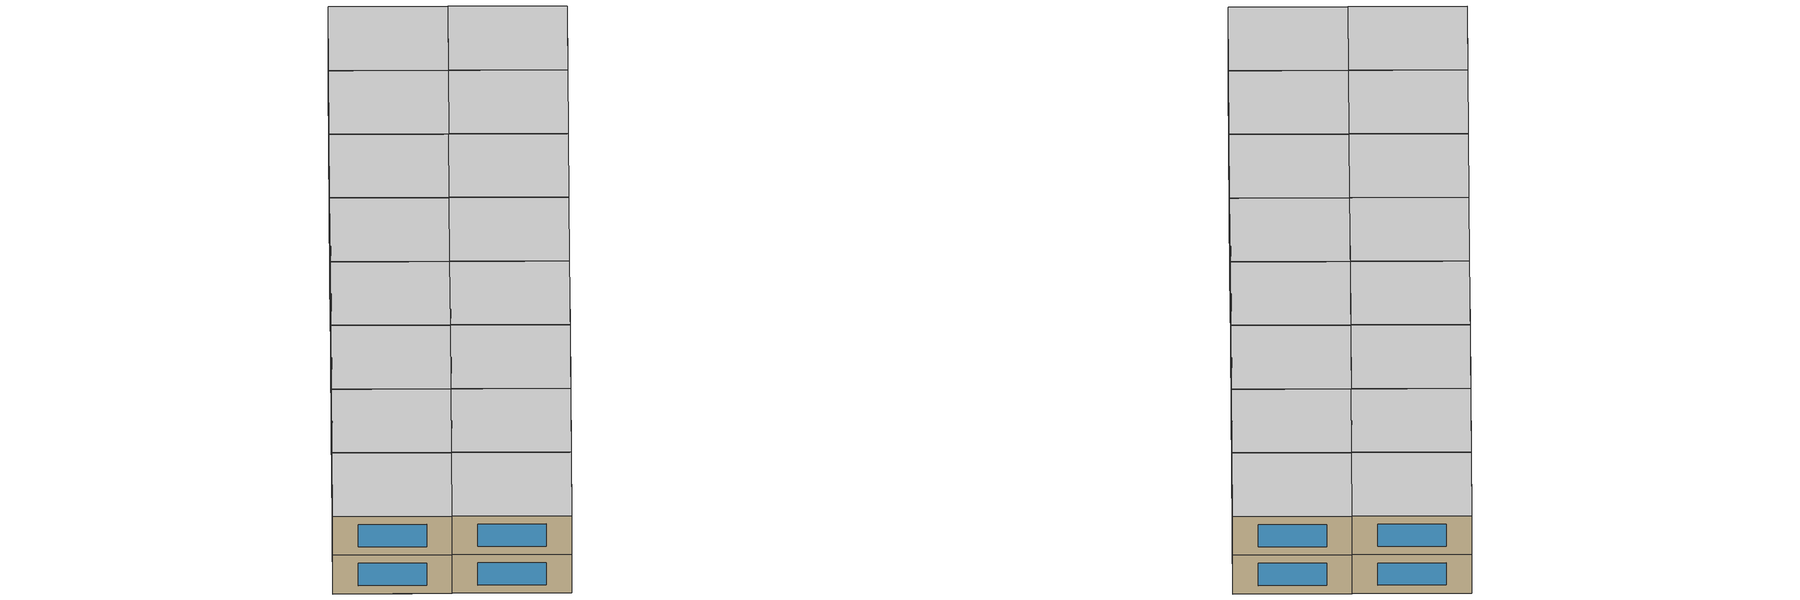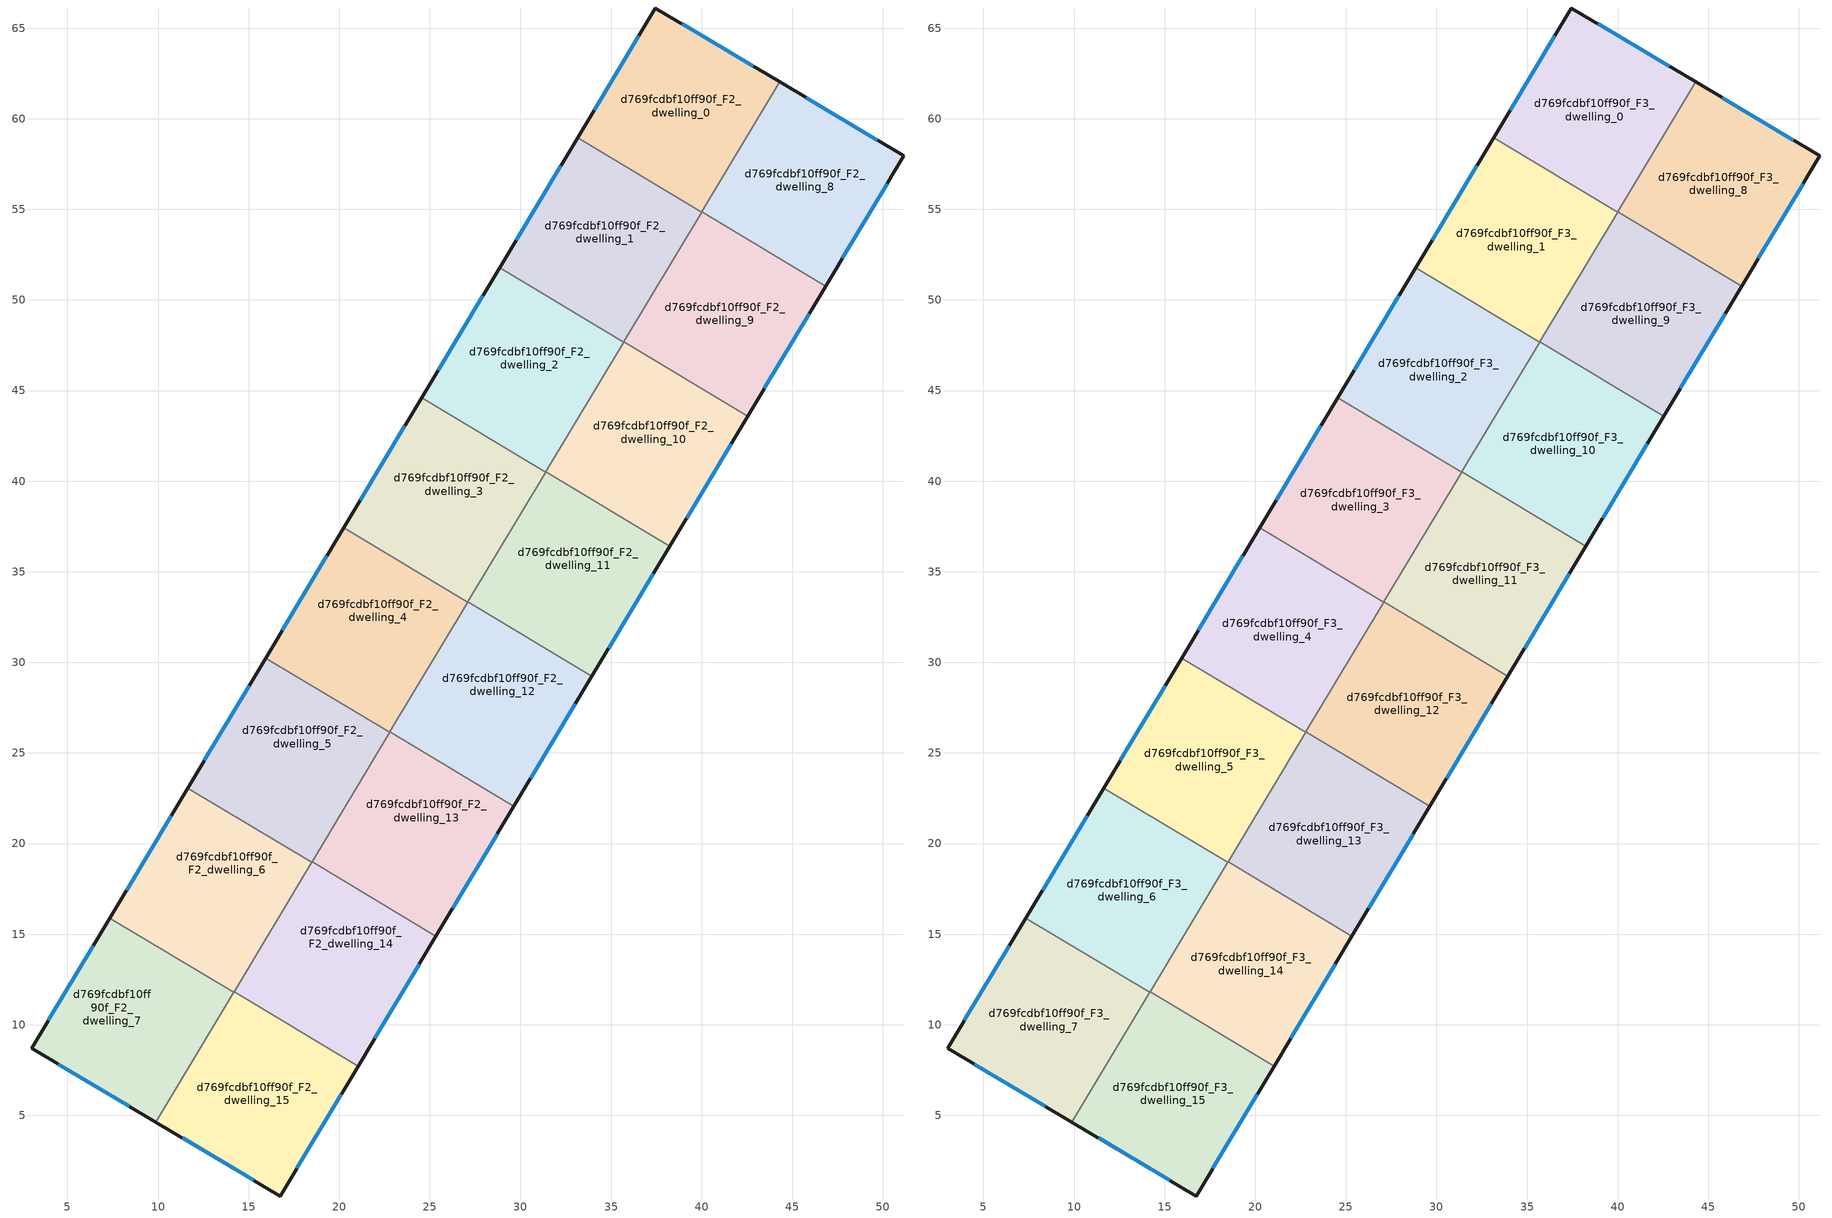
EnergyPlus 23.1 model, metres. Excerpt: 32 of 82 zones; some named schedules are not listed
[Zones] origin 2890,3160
d769fcdbf10ff90f_F2_dwelling_0
 floor to d769fcdbf10ff90f_F1_dwelling_1 (EU_floor_Construction): 44.3,62.04 40.25,55.28 33.41,59.38 37.45,66.11 z6
 floor to d769fcdbf10ff90f_F1_dwelling_3 (EU_floor_Construction): 40.25,55.28 39.99,54.85 33.15,58.95 33.41,59.38 z6
 wall outside (EU_wall_Construction): 44.3,62.04 37.45,66.11 33.15,58.95 z6:9
 wall to d769fcdbf10ff90f_F2_dwelling_1 (EU_wall_Construction): 33.15,58.95 39.99,54.85 z6:9
 wall to d769fcdbf10ff90f_F2_dwelling_8 (EU_wall_Construction): 40.01,54.87 44.3,62.04 z6:9
 wall to d769fcdbf10ff90f_F2_dwelling_9 (EU_wall_Construction): 39.99,54.85 40.01,54.87 z6:9
 window (EU_Window_Construction): 42.84,62.91 38.92,65.24 / 36.53,64.58 34.07,60.48 z6.64:8.36
d769fcdbf10ff90f_F2_dwelling_1
 floor to d769fcdbf10ff90f_F1_dwelling_3 (EU_floor_Construction): 39.99,54.85 36.2,48.53 29.36,52.63 33.15,58.95 z6
 floor to d769fcdbf10ff90f_F1_dwelling_5 (EU_floor_Construction): 36.2,48.53 35.69,47.67 28.85,51.77 29.36,52.63 z6
 wall outside (EU_wall_Construction): 33.15,58.95 28.85,51.77 z6:9
 wall to d769fcdbf10ff90f_F2_dwelling_2 (EU_wall_Construction): 28.85,51.77 35.69,47.67 z6:9
 wall to d769fcdbf10ff90f_F2_dwelling_9 (EU_wall_Construction): 35.71,47.69 39.99,54.85 z6:9
 wall to d769fcdbf10ff90f_F2_dwelling_10 (EU_wall_Construction): 35.69,47.67 35.71,47.69 z6:9
 window (EU_Window_Construction): 32.23,57.41 29.77,53.31 z6.64:8.36
d769fcdbf10ff90f_F2_dwelling_10
 floor adiabatic (EU_floor_Construction): 42.55,43.59 39,37.67 32.16,41.77 35.71,47.69 z6
 floor to d769fcdbf10ff90f_F1_dwelling_6 (EU_floor_Construction): 39,37.67 38.24,36.42 31.4,40.52 32.16,41.77 z6
 wall outside (EU_wall_Construction): 38.24,36.42 42.55,43.59 z6:9
 wall to d769fcdbf10ff90f_F2_dwelling_9 (EU_wall_Construction): 42.55,43.59 35.71,47.69 z6:9
 wall to d769fcdbf10ff90f_F2_dwelling_11 (EU_wall_Construction): 31.4,40.52 38.24,36.42 z6:9
 wall to d769fcdbf10ff90f_F2_dwelling_2 (EU_wall_Construction): 35.69,47.67 31.4,40.52 z6:9
 window (EU_Window_Construction): 39.17,37.95 41.63,42.05 z6.64:8.36
d769fcdbf10ff90f_F2_dwelling_11
 floor to d769fcdbf10ff90f_F1_dwelling_6 (EU_floor_Construction): 38.24,36.42 34.95,30.92 28.11,35.02 31.4,40.52 z6
 floor to d769fcdbf10ff90f_F1_dwelling_8 (EU_floor_Construction): 34.95,30.92 33.94,29.24 27.1,33.34 28.11,35.02 z6
 wall outside (EU_wall_Construction): 33.94,29.24 38.24,36.42 z6:9
 wall to d769fcdbf10ff90f_F2_dwelling_12 (EU_wall_Construction): 27.1,33.34 33.94,29.24 z6:9
 wall to d769fcdbf10ff90f_F2_dwelling_3 (EU_wall_Construction): 31.39,40.49 27.1,33.34 z6:9
 wall to d769fcdbf10ff90f_F2_dwelling_2 (EU_wall_Construction): 31.4,40.52 31.39,40.49 z6:9
 window (EU_Window_Construction): 34.86,30.78 37.32,34.88 z6.64:8.36
d769fcdbf10ff90f_F2_dwelling_12
 floor to d769fcdbf10ff90f_F1_dwelling_8 (EU_floor_Construction): 33.94,29.24 30.9,24.16 24.06,28.26 27.1,33.34 z6
 floor to d769fcdbf10ff90f_F1_dwelling_10 (EU_floor_Construction): 30.9,24.16 29.64,22.06 22.8,26.17 24.06,28.26 z6
 wall outside (EU_wall_Construction): 29.64,22.06 33.94,29.24 z6:9
 wall to d769fcdbf10ff90f_F2_dwelling_13 (EU_wall_Construction): 22.8,26.17 29.64,22.06 z6:9
 wall to d769fcdbf10ff90f_F2_dwelling_4 (EU_wall_Construction): 27.09,33.32 22.8,26.17 z6:9
 wall to d769fcdbf10ff90f_F2_dwelling_3 (EU_wall_Construction): 27.1,33.34 27.09,33.32 z6:9
 window (EU_Window_Construction): 30.56,23.6 33.02,27.7 z6.64:8.36
d769fcdbf10ff90f_F2_dwelling_13
 floor to d769fcdbf10ff90f_F1_dwelling_12 (EU_floor_Construction): 26.85,17.41 25.34,14.89 18.5,18.99 20.01,21.51 z6
 floor adiabatic (EU_floor_Construction): 29.64,22.06 26.85,17.41 20.01,21.51 22.8,26.17 z6
 wall outside (EU_wall_Construction): 25.34,14.89 29.64,22.06 z6:9
 wall to d769fcdbf10ff90f_F2_dwelling_14 (EU_wall_Construction): 18.5,18.99 25.34,14.89 z6:9
 wall to d769fcdbf10ff90f_F2_dwelling_5 (EU_wall_Construction): 22.78,26.14 18.5,18.99 z6:9
 wall to d769fcdbf10ff90f_F2_dwelling_4 (EU_wall_Construction): 22.8,26.17 22.78,26.14 z6:9
 window (EU_Window_Construction): 26.26,16.43 28.72,20.53 z6.64:8.36
d769fcdbf10ff90f_F2_dwelling_14
 floor to d769fcdbf10ff90f_F1_dwelling_12 (EU_floor_Construction): 25.34,14.89 22.8,10.65 15.96,14.75 18.5,18.99 z6
 floor to d769fcdbf10ff90f_F1_dwelling_14 (EU_floor_Construction): 22.8,10.65 21.04,7.71 14.2,11.81 15.96,14.75 z6
 wall outside (EU_wall_Construction): 21.04,7.71 25.34,14.89 z6:9
 wall to d769fcdbf10ff90f_F2_dwelling_15 (EU_wall_Construction): 14.2,11.81 21.04,7.71 z6:9
 wall to d769fcdbf10ff90f_F2_dwelling_6 (EU_wall_Construction): 18.48,18.96 14.2,11.81 z6:9
 wall to d769fcdbf10ff90f_F2_dwelling_5 (EU_wall_Construction): 18.5,18.99 18.48,18.96 z6:9
 window (EU_Window_Construction): 21.96,9.25 24.42,13.35 z6.64:8.36
d769fcdbf10ff90f_F2_dwelling_15
 floor adiabatic (EU_floor_Construction): 21.04,7.71 16.74,0.55 9.88,4.62 14.18,11.79 14.2,11.81 z6
 wall outside (EU_wall_Construction): 9.88,4.62 16.74,0.55 21.04,7.71 z6:9
 wall to d769fcdbf10ff90f_F2_dwelling_7 (EU_wall_Construction): 14.18,11.79 9.88,4.62 z6:9
 wall to d769fcdbf10ff90f_F2_dwelling_6 (EU_wall_Construction): 14.19,11.81 14.18,11.79 z6:9
 window (EU_Window_Construction): 17.66,2.08 20.12,6.18 / 11.35,3.75 15.27,1.42 z6.64:8.36
d769fcdbf10ff90f_F2_dwelling_2
 floor to d769fcdbf10ff90f_F1_dwelling_5 (EU_floor_Construction): 35.69,47.67 32.16,41.77 25.32,45.87 28.85,51.77 z6
 floor to d769fcdbf10ff90f_F1_dwelling_7 (EU_floor_Construction): 32.16,41.77 31.39,40.49 24.55,44.59 25.32,45.87 z6
 wall outside (EU_wall_Construction): 28.85,51.77 24.55,44.59 z6:9
 wall to d769fcdbf10ff90f_F2_dwelling_3 (EU_wall_Construction): 24.55,44.59 31.39,40.49 z6:9
 window (EU_Window_Construction): 27.93,50.23 25.47,46.13 z6.64:8.36
d769fcdbf10ff90f_F2_dwelling_3
 floor to d769fcdbf10ff90f_F1_dwelling_7 (EU_floor_Construction): 31.39,40.49 28.11,35.02 21.27,39.12 24.55,44.59 z6
 floor adiabatic (EU_floor_Construction): 28.11,35.02 27.09,33.32 20.25,37.42 21.27,39.12 z6
 wall outside (EU_wall_Construction): 24.55,44.59 20.25,37.42 z6:9
 wall to d769fcdbf10ff90f_F2_dwelling_4 (EU_wall_Construction): 20.25,37.42 27.09,33.32 z6:9
 window (EU_Window_Construction): 23.63,43.06 21.17,38.95 z6.64:8.36
d769fcdbf10ff90f_F2_dwelling_4
 floor adiabatic (EU_floor_Construction): 27.09,33.32 24.06,28.26 17.22,32.36 20.25,37.42 z6
 floor to d769fcdbf10ff90f_F1_dwelling_11 (EU_floor_Construction): 24.06,28.26 22.78,26.14 15.94,30.24 17.22,32.36 z6
 wall outside (EU_wall_Construction): 20.25,37.42 15.94,30.24 z6:9
 wall to d769fcdbf10ff90f_F2_dwelling_5 (EU_wall_Construction): 15.94,30.24 22.78,26.14 z6:9
 window (EU_Window_Construction): 19.32,35.88 16.86,31.78 z6.64:8.36
d769fcdbf10ff90f_F2_dwelling_5
 floor adiabatic (EU_floor_Construction): 22.78,26.14 20.01,21.51 13.17,25.61 15.94,30.24 z6
 floor to d769fcdbf10ff90f_F1_dwelling_13 (EU_floor_Construction): 20.01,21.51 18.48,18.96 11.64,23.06 13.17,25.61 z6
 wall outside (EU_wall_Construction): 15.94,30.24 11.64,23.06 z6:9
 wall to d769fcdbf10ff90f_F2_dwelling_6 (EU_wall_Construction): 11.64,23.06 18.48,18.96 z6:9
 window (EU_Window_Construction): 15.02,28.7 12.56,24.6 z6.64:8.36
d769fcdbf10ff90f_F2_dwelling_6
 floor to d769fcdbf10ff90f_F1_dwelling_13 (EU_floor_Construction): 18.48,18.96 15.96,14.76 9.12,18.86 11.64,23.06 z6
 floor to d769fcdbf10ff90f_F1_dwelling_15 (EU_floor_Construction): 15.96,14.76 14.18,11.79 11.89,13.16 13.67,16.13 z6
 floor to d769fcdbf10ff90f_F1_dwelling_16 (EU_floor_Construction): 13.67,16.13 11.89,13.16 7.34,15.89 9.12,18.86 z6
 wall outside (EU_wall_Construction): 11.64,23.06 7.34,15.89 z6:9
 wall to d769fcdbf10ff90f_F2_dwelling_7 (EU_wall_Construction): 7.34,15.89 14.18,11.79 z6:9
 window (EU_Window_Construction): 10.72,21.53 8.26,17.43 z6.64:8.36
d769fcdbf10ff90f_F2_dwelling_7
 floor to d769fcdbf10ff90f_F1_dwelling_15 (EU_floor_Construction): 14.18,11.79 9.88,4.62 7.59,5.99 11.89,13.16 z6
 floor to d769fcdbf10ff90f_F1_dwelling_16 (EU_floor_Construction): 11.89,13.16 7.59,5.99 3.03,8.7 7.34,15.89 z6
 wall outside (EU_wall_Construction): 7.34,15.89 3.03,8.7 9.88,4.62 z6:9
 window (EU_Window_Construction): 4.5,7.83 8.42,5.5 / 6.41,14.35 3.95,10.24 z6.64:8.36
d769fcdbf10ff90f_F2_dwelling_8
 floor to d769fcdbf10ff90f_F1_dwelling_0 (EU_floor_Construction): 51.16,57.96 47.1,51.18 40.27,55.27 44.32,62.03 z6
 floor to d769fcdbf10ff90f_F1_dwelling_2 (EU_floor_Construction): 47.1,51.18 46.85,50.77 40.01,54.87 40.26,55.28 z6
 floor to d769fcdbf10ff90f_F1_dwelling_1 (EU_floor_Construction): 44.32,62.03 40.27,55.27 40.25,55.28 44.3,62.04 z6
 wall outside (EU_wall_Construction): 46.85,50.77 51.16,57.96 44.3,62.04 z6:9
 wall to d769fcdbf10ff90f_F2_dwelling_9 (EU_wall_Construction): 40.01,54.87 46.85,50.77 z6:9
 window (EU_Window_Construction): 49.69,58.83 45.77,61.16 / 47.77,52.31 50.24,56.42 z6.64:8.36
d769fcdbf10ff90f_F2_dwelling_9
 floor adiabatic (EU_floor_Construction): 46.85,50.77 42.55,43.59 35.71,47.69 40.01,54.87 z6
 wall outside (EU_wall_Construction): 42.55,43.59 46.85,50.77 z6:9
 window (EU_Window_Construction): 43.47,45.13 45.93,49.23 z6.64:8.36
d769fcdbf10ff90f_F3_dwelling_0
 floor to d769fcdbf10ff90f_F2_dwelling_0 (EU_floor_Construction): 44.3,62.04 39.99,54.85 33.15,58.95 37.45,66.11 z9
 wall outside (EU_wall_Construction): 44.3,62.04 37.45,66.11 33.15,58.95 z9:12
 wall to d769fcdbf10ff90f_F3_dwelling_1 (EU_wall_Construction): 33.15,58.95 39.99,54.85 z9:12
 wall to d769fcdbf10ff90f_F3_dwelling_8 (EU_wall_Construction): 40.01,54.87 44.3,62.04 z9:12
 wall to d769fcdbf10ff90f_F3_dwelling_9 (EU_wall_Construction): 39.99,54.85 40.01,54.87 z9:12
 window (EU_Window_Construction): 42.84,62.91 38.92,65.24 / 36.53,64.58 34.07,60.48 z9.64:11.36
 ceiling to d769fcdbf10ff90f_F4_dwelling_0 (EU_floor_Construction): 39.99,54.85 44.3,62.04 37.45,66.11 33.15,58.95 z12
d769fcdbf10ff90f_F3_dwelling_1
 floor to d769fcdbf10ff90f_F2_dwelling_1 (EU_floor_Construction): 39.99,54.85 35.69,47.67 28.85,51.77 33.15,58.95 z9
 wall outside (EU_wall_Construction): 33.15,58.95 28.85,51.77 z9:12
 wall to d769fcdbf10ff90f_F3_dwelling_2 (EU_wall_Construction): 28.85,51.77 35.69,47.67 z9:12
 wall to d769fcdbf10ff90f_F3_dwelling_9 (EU_wall_Construction): 35.71,47.69 39.99,54.85 z9:12
 wall to d769fcdbf10ff90f_F3_dwelling_10 (EU_wall_Construction): 35.69,47.67 35.71,47.69 z9:12
 window (EU_Window_Construction): 32.23,57.41 29.77,53.31 z9.64:11.36
 ceiling to d769fcdbf10ff90f_F4_dwelling_1 (EU_floor_Construction): 35.69,47.67 39.99,54.85 33.15,58.95 28.85,51.77 z12
d769fcdbf10ff90f_F3_dwelling_10
 floor to d769fcdbf10ff90f_F2_dwelling_10 (EU_floor_Construction): 42.55,43.59 38.24,36.42 31.4,40.52 35.71,47.69 z9
 wall outside (EU_wall_Construction): 38.24,36.42 42.55,43.59 z9:12
 wall to d769fcdbf10ff90f_F3_dwelling_9 (EU_wall_Construction): 42.55,43.59 35.71,47.69 z9:12
 wall to d769fcdbf10ff90f_F3_dwelling_11 (EU_wall_Construction): 31.4,40.52 38.24,36.42 z9:12
 wall to d769fcdbf10ff90f_F3_dwelling_2 (EU_wall_Construction): 35.69,47.67 31.4,40.52 z9:12
 window (EU_Window_Construction): 39.17,37.95 41.63,42.05 z9.64:11.36
 ceiling to d769fcdbf10ff90f_F4_dwelling_10 (EU_floor_Construction): 38.24,36.42 42.55,43.59 35.71,47.69 31.4,40.52 z12
d769fcdbf10ff90f_F3_dwelling_11
 floor to d769fcdbf10ff90f_F2_dwelling_11 (EU_floor_Construction): 38.24,36.42 33.94,29.24 27.1,33.34 31.4,40.52 z9
 wall outside (EU_wall_Construction): 33.94,29.24 38.24,36.42 z9:12
 wall to d769fcdbf10ff90f_F3_dwelling_12 (EU_wall_Construction): 27.1,33.34 33.94,29.24 z9:12
 wall to d769fcdbf10ff90f_F3_dwelling_3 (EU_wall_Construction): 31.39,40.49 27.1,33.34 z9:12
 wall to d769fcdbf10ff90f_F3_dwelling_2 (EU_wall_Construction): 31.4,40.52 31.39,40.49 z9:12
 window (EU_Window_Construction): 34.86,30.78 37.32,34.88 z9.64:11.36
 ceiling to d769fcdbf10ff90f_F4_dwelling_11 (EU_floor_Construction): 33.94,29.24 38.24,36.42 31.4,40.52 27.1,33.34 z12
d769fcdbf10ff90f_F3_dwelling_12
 floor to d769fcdbf10ff90f_F2_dwelling_12 (EU_floor_Construction): 33.94,29.24 29.64,22.06 22.8,26.17 27.1,33.34 z9
 wall outside (EU_wall_Construction): 29.64,22.06 33.94,29.24 z9:12
 wall to d769fcdbf10ff90f_F3_dwelling_13 (EU_wall_Construction): 22.8,26.17 29.64,22.06 z9:12
 wall to d769fcdbf10ff90f_F3_dwelling_4 (EU_wall_Construction): 27.09,33.32 22.8,26.17 z9:12
 wall to d769fcdbf10ff90f_F3_dwelling_3 (EU_wall_Construction): 27.1,33.34 27.09,33.32 z9:12
 window (EU_Window_Construction): 30.56,23.6 33.02,27.7 z9.64:11.36
 ceiling to d769fcdbf10ff90f_F4_dwelling_12 (EU_floor_Construction): 29.64,22.06 33.94,29.24 27.1,33.34 22.8,26.17 z12
d769fcdbf10ff90f_F3_dwelling_13
 floor to d769fcdbf10ff90f_F2_dwelling_13 (EU_floor_Construction): 29.64,22.06 25.34,14.89 18.5,18.99 22.8,26.17 z9
 wall outside (EU_wall_Construction): 25.34,14.89 29.64,22.06 z9:12
 wall to d769fcdbf10ff90f_F3_dwelling_14 (EU_wall_Construction): 18.5,18.99 25.34,14.89 z9:12
 wall to d769fcdbf10ff90f_F3_dwelling_5 (EU_wall_Construction): 22.78,26.14 18.5,18.99 z9:12
 wall to d769fcdbf10ff90f_F3_dwelling_4 (EU_wall_Construction): 22.8,26.17 22.78,26.14 z9:12
 window (EU_Window_Construction): 26.26,16.43 28.72,20.53 z9.64:11.36
 ceiling to d769fcdbf10ff90f_F4_dwelling_13 (EU_floor_Construction): 25.34,14.89 29.64,22.06 22.8,26.17 18.5,18.99 z12
d769fcdbf10ff90f_F3_dwelling_14
 floor to d769fcdbf10ff90f_F2_dwelling_14 (EU_floor_Construction): 25.34,14.89 21.04,7.71 14.2,11.81 18.5,18.99 z9
 wall outside (EU_wall_Construction): 21.04,7.71 25.34,14.89 z9:12
 wall to d769fcdbf10ff90f_F3_dwelling_15 (EU_wall_Construction): 14.2,11.81 21.04,7.71 z9:12
 wall to d769fcdbf10ff90f_F3_dwelling_6 (EU_wall_Construction): 18.48,18.96 14.2,11.81 z9:12
 wall to d769fcdbf10ff90f_F3_dwelling_5 (EU_wall_Construction): 18.5,18.99 18.48,18.96 z9:12
 window (EU_Window_Construction): 21.96,9.25 24.42,13.35 z9.64:11.36
 ceiling to d769fcdbf10ff90f_F4_dwelling_14 (EU_floor_Construction): 21.04,7.71 25.34,14.89 18.5,18.99 14.2,11.81 z12
d769fcdbf10ff90f_F3_dwelling_15
 floor to d769fcdbf10ff90f_F2_dwelling_15 (EU_floor_Construction): 21.04,7.71 16.74,0.55 9.88,4.62 14.18,11.79 14.2,11.81 z9
 wall outside (EU_wall_Construction): 9.88,4.62 16.74,0.55 21.04,7.71 z9:12
 wall to d769fcdbf10ff90f_F3_dwelling_7 (EU_wall_Construction): 14.18,11.79 9.88,4.62 z9:12
 wall to d769fcdbf10ff90f_F3_dwelling_6 (EU_wall_Construction): 14.19,11.81 14.18,11.79 z9:12
 window (EU_Window_Construction): 17.66,2.08 20.12,6.18 / 11.35,3.75 15.27,1.42 z9.64:11.36
 ceiling to d769fcdbf10ff90f_F4_dwelling_15 (EU_floor_Construction): 16.74,0.55 21.04,7.71 14.2,11.81 14.18,11.79 9.88,4.62 z12
d769fcdbf10ff90f_F3_dwelling_2
 floor to d769fcdbf10ff90f_F2_dwelling_2 (EU_floor_Construction): 35.69,47.67 31.39,40.49 24.55,44.59 28.85,51.77 z9
 wall outside (EU_wall_Construction): 28.85,51.77 24.55,44.59 z9:12
 wall to d769fcdbf10ff90f_F3_dwelling_3 (EU_wall_Construction): 24.55,44.59 31.39,40.49 z9:12
 window (EU_Window_Construction): 27.93,50.23 25.47,46.13 z9.64:11.36
 ceiling to d769fcdbf10ff90f_F4_dwelling_2 (EU_floor_Construction): 31.39,40.49 35.69,47.67 28.85,51.77 24.55,44.59 z12
d769fcdbf10ff90f_F3_dwelling_3
 floor to d769fcdbf10ff90f_F2_dwelling_3 (EU_floor_Construction): 31.39,40.49 27.09,33.32 20.25,37.42 24.55,44.59 z9
 wall outside (EU_wall_Construction): 24.55,44.59 20.25,37.42 z9:12
 wall to d769fcdbf10ff90f_F3_dwelling_4 (EU_wall_Construction): 20.25,37.42 27.09,33.32 z9:12
 window (EU_Window_Construction): 23.63,43.06 21.17,38.95 z9.64:11.36
 ceiling to d769fcdbf10ff90f_F4_dwelling_3 (EU_floor_Construction): 27.09,33.32 31.39,40.49 24.55,44.59 20.25,37.42 z12
d769fcdbf10ff90f_F3_dwelling_4
 floor to d769fcdbf10ff90f_F2_dwelling_4 (EU_floor_Construction): 27.09,33.32 22.78,26.14 15.94,30.24 20.25,37.42 z9
 wall outside (EU_wall_Construction): 20.25,37.42 15.94,30.24 z9:12
 wall to d769fcdbf10ff90f_F3_dwelling_5 (EU_wall_Construction): 15.94,30.24 22.78,26.14 z9:12
 window (EU_Window_Construction): 19.32,35.88 16.86,31.78 z9.64:11.36
 ceiling to d769fcdbf10ff90f_F4_dwelling_4 (EU_floor_Construction): 22.78,26.14 27.09,33.32 20.25,37.42 15.94,30.24 z12
d769fcdbf10ff90f_F3_dwelling_5
 floor to d769fcdbf10ff90f_F2_dwelling_5 (EU_floor_Construction): 22.78,26.14 18.48,18.96 11.64,23.06 15.94,30.24 z9
 wall outside (EU_wall_Construction): 15.94,30.24 11.64,23.06 z9:12
 wall to d769fcdbf10ff90f_F3_dwelling_6 (EU_wall_Construction): 11.64,23.06 18.48,18.96 z9:12
 window (EU_Window_Construction): 15.02,28.7 12.56,24.6 z9.64:11.36
 ceiling to d769fcdbf10ff90f_F4_dwelling_5 (EU_floor_Construction): 18.48,18.96 22.78,26.14 15.94,30.24 11.64,23.06 z12
d769fcdbf10ff90f_F3_dwelling_6
 floor to d769fcdbf10ff90f_F2_dwelling_6 (EU_floor_Construction): 18.48,18.96 14.18,11.79 7.34,15.89 11.64,23.06 z9
 wall outside (EU_wall_Construction): 11.64,23.06 7.34,15.89 z9:12
 wall to d769fcdbf10ff90f_F3_dwelling_7 (EU_wall_Construction): 7.34,15.89 14.18,11.79 z9:12
 window (EU_Window_Construction): 10.72,21.53 8.26,17.43 z9.64:11.36
 ceiling to d769fcdbf10ff90f_F4_dwelling_6 (EU_floor_Construction): 14.18,11.79 18.48,18.96 11.64,23.06 7.34,15.89 z12
d769fcdbf10ff90f_F3_dwelling_7
 floor to d769fcdbf10ff90f_F2_dwelling_7 (EU_floor_Construction): 14.18,11.79 9.88,4.62 3.03,8.7 7.34,15.89 z9
 wall outside (EU_wall_Construction): 7.34,15.89 3.03,8.7 9.88,4.62 z9:12
 window (EU_Window_Construction): 4.5,7.83 8.42,5.5 / 6.41,14.35 3.95,10.24 z9.64:11.36
 ceiling to d769fcdbf10ff90f_F4_dwelling_7 (EU_floor_Construction): 9.88,4.62 14.18,11.79 7.34,15.89 3.03,8.7 z12
d769fcdbf10ff90f_F3_dwelling_8
 floor to d769fcdbf10ff90f_F2_dwelling_8 (EU_floor_Construction): 51.16,57.96 46.85,50.77 40.01,54.87 44.3,62.04 z9
 wall outside (EU_wall_Construction): 46.85,50.77 51.16,57.96 44.3,62.04 z9:12
 wall to d769fcdbf10ff90f_F3_dwelling_9 (EU_wall_Construction): 40.01,54.87 46.85,50.77 z9:12
 window (EU_Window_Construction): 49.69,58.83 45.77,61.16 / 47.77,52.31 50.24,56.42 z9.64:11.36
 ceiling to d769fcdbf10ff90f_F4_dwelling_8 (EU_floor_Construction): 46.85,50.77 51.16,57.96 44.3,62.04 40.01,54.87 z12
d769fcdbf10ff90f_F3_dwelling_9
 floor to d769fcdbf10ff90f_F2_dwelling_9 (EU_floor_Construction): 46.85,50.77 42.55,43.59 35.71,47.69 40.01,54.87 z9
 wall outside (EU_wall_Construction): 42.55,43.59 46.85,50.77 z9:12
 window (EU_Window_Construction): 43.47,45.13 45.93,49.23 z9.64:11.36
 ceiling to d769fcdbf10ff90f_F4_dwelling_9 (EU_floor_Construction): 42.55,43.59 46.85,50.77 40.01,54.87 35.71,47.69 z12
[Building]
EU S2 Campaign: North Axis=0; Terrain=City; Solar Distribution=FullExterior
[Site:Location]
Yerevan-Zvartnots.Intl.AP: Latitude=40.15; Longitude=44.383; Time Zone=4; Elevation=854
[SizingPeriod:WeatherFileDays]
AnnualSizingPeriod: Begin Month=1; Begin Day of Month=1; End Month=12; End Day of Month=31; Day of Week for Start Day=Monday; Use Weather File Daylight Saving Period=No; Use Weather File Rain and Snow Indicators=No
[MATERIAL]
EU_InternalMass_Material: Roughness=MediumRough; Thickness=0.1; Conductivity=1; Density=1800; Specific Heat=900; Thermal Absorptance=0.9; Solar Absorptance=0.7; Visible Absorptance=0.7
[MATERIAL:NOMASS] Roughness=MediumRough; Thermal Absorptance=0.9; Solar Absorptance=0.7; Visible Absorptance=0.7
Name | Thermal Resistance
EU_wall_NoMass | 1.05043
EU_floor_NoMass | 0.478065
[WINDOWMATERIAL:SIMPLEGLAZINGSYSTEM]
EU_Window_SimpleGlazing: UFactor=2.5566; Solar Heat Gain Coefficient=0.75; Visible Transmittance=0.75
[CONSTRUCTION]
EU_wall_Construction: EU_wall_NoMass
EU_floor_Construction: EU_floor_NoMass
EU_Window_Construction: EU_Window_SimpleGlazing
EU_InternalMass_Construction: EU_InternalMass_Material
[ZONE] Type=1; Multiplier=1; Ceiling Height=autocalculate; Floor Area=autocalculate; Part of Total Floor Area=Yes
Name | Volume
d769fcdbf10ff90f_F2_dwelling_0; d769fcdbf10ff90f_F3_dwelling_0 | 200.216
d769fcdbf10ff90f_F2_dwelling_1; d769fcdbf10ff90f_F3_dwelling_1; d769fcdbf10ff90f_F2_dwelling_4; d769fcdbf10ff90f_F3_dwelling_4 | 200.212
d769fcdbf10ff90f_F2_dwelling_10; d769fcdbf10ff90f_F3_dwelling_10 | 200.23
d769fcdbf10ff90f_F2_dwelling_11; d769fcdbf10ff90f_F3_dwelling_11 | 200.235
d769fcdbf10ff90f_F2_dwelling_12; d769fcdbf10ff90f_F3_dwelling_12; d769fcdbf10ff90f_F2_dwelling_15; d769fcdbf10ff90f_F3_dwelling_15 | 200.231
d769fcdbf10ff90f_F2_dwelling_13; d769fcdbf10ff90f_F3_dwelling_13; d769fcdbf10ff90f_F2_dwelling_9; d769fcdbf10ff90f_F3_dwelling_9 | 200.214
d769fcdbf10ff90f_F2_dwelling_14; d769fcdbf10ff90f_F3_dwelling_14 | 200.213
d769fcdbf10ff90f_F2_dwelling_2; d769fcdbf10ff90f_F3_dwelling_2 | 200.2
d769fcdbf10ff90f_F2_dwelling_3; d769fcdbf10ff90f_F3_dwelling_3 | 200.211
d769fcdbf10ff90f_F2_dwelling_5; d769fcdbf10ff90f_F3_dwelling_5 | 200.196
d769fcdbf10ff90f_F2_dwelling_6; d769fcdbf10ff90f_F3_dwelling_6 | 200.195
d769fcdbf10ff90f_F2_dwelling_7; d769fcdbf10ff90f_F3_dwelling_7 | 200.204
d769fcdbf10ff90f_F2_dwelling_8; d769fcdbf10ff90f_F3_dwelling_8 | 200.218
[INTERNALMASS] Construction=EU_InternalMass_Construction
Name | Zone or ZoneList | Surface Area
d769fcdbf10ff90f_F2_dwelling_0_EU_InternalMass | d769fcdbf10ff90f_F2_dwelling_0 | 66.7386
d769fcdbf10ff90f_F2_dwelling_1_EU_InternalMass | d769fcdbf10ff90f_F2_dwelling_1 | 66.7373
d769fcdbf10ff90f_F2_dwelling_2_EU_InternalMass | d769fcdbf10ff90f_F2_dwelling_2 | 66.7332
d769fcdbf10ff90f_F2_dwelling_3_EU_InternalMass | d769fcdbf10ff90f_F2_dwelling_3 | 66.7373
d769fcdbf10ff90f_F2_dwelling_4_EU_InternalMass | d769fcdbf10ff90f_F2_dwelling_4 | 66.7373
d769fcdbf10ff90f_F2_dwelling_5_EU_InternalMass | d769fcdbf10ff90f_F2_dwelling_5 | 66.732
d769fcdbf10ff90f_F2_dwelling_6_EU_InternalMass | d769fcdbf10ff90f_F2_dwelling_6 | 66.732
d769fcdbf10ff90f_F2_dwelling_7_EU_InternalMass | d769fcdbf10ff90f_F2_dwelling_7 | 66.7347
d769fcdbf10ff90f_F2_dwelling_8_EU_InternalMass | d769fcdbf10ff90f_F2_dwelling_8 | 66.7392
d769fcdbf10ff90f_F2_dwelling_9_EU_InternalMass | d769fcdbf10ff90f_F2_dwelling_9 | 66.7378
d769fcdbf10ff90f_F2_dwelling_10_EU_InternalMass | d769fcdbf10ff90f_F2_dwelling_10 | 66.7435
d769fcdbf10ff90f_F2_dwelling_11_EU_InternalMass | d769fcdbf10ff90f_F2_dwelling_11 | 66.745
d769fcdbf10ff90f_F2_dwelling_12_EU_InternalMass | d769fcdbf10ff90f_F2_dwelling_12 | 66.7435
d769fcdbf10ff90f_F2_dwelling_13_EU_InternalMass | d769fcdbf10ff90f_F2_dwelling_13 | 66.7378
d769fcdbf10ff90f_F2_dwelling_14_EU_InternalMass | d769fcdbf10ff90f_F2_dwelling_14 | 66.7378
d769fcdbf10ff90f_F2_dwelling_15_EU_InternalMass | d769fcdbf10ff90f_F2_dwelling_15 | 66.7459
d769fcdbf10ff90f_F3_dwelling_0_EU_InternalMass | d769fcdbf10ff90f_F3_dwelling_0 | 66.7386
d769fcdbf10ff90f_F3_dwelling_1_EU_InternalMass | d769fcdbf10ff90f_F3_dwelling_1 | 66.7373
d769fcdbf10ff90f_F3_dwelling_2_EU_InternalMass | d769fcdbf10ff90f_F3_dwelling_2 | 66.7332
d769fcdbf10ff90f_F3_dwelling_3_EU_InternalMass | d769fcdbf10ff90f_F3_dwelling_3 | 66.7373
d769fcdbf10ff90f_F3_dwelling_4_EU_InternalMass | d769fcdbf10ff90f_F3_dwelling_4 | 66.7373
d769fcdbf10ff90f_F3_dwelling_5_EU_InternalMass | d769fcdbf10ff90f_F3_dwelling_5 | 66.732
d769fcdbf10ff90f_F3_dwelling_6_EU_InternalMass | d769fcdbf10ff90f_F3_dwelling_6 | 66.732
d769fcdbf10ff90f_F3_dwelling_7_EU_InternalMass | d769fcdbf10ff90f_F3_dwelling_7 | 66.7347
d769fcdbf10ff90f_F3_dwelling_8_EU_InternalMass | d769fcdbf10ff90f_F3_dwelling_8 | 66.7392
d769fcdbf10ff90f_F3_dwelling_9_EU_InternalMass | d769fcdbf10ff90f_F3_dwelling_9 | 66.7378
d769fcdbf10ff90f_F3_dwelling_10_EU_InternalMass | d769fcdbf10ff90f_F3_dwelling_10 | 66.7435
d769fcdbf10ff90f_F3_dwelling_11_EU_InternalMass | d769fcdbf10ff90f_F3_dwelling_11 | 66.745
d769fcdbf10ff90f_F3_dwelling_12_EU_InternalMass | d769fcdbf10ff90f_F3_dwelling_12 | 66.7435
d769fcdbf10ff90f_F3_dwelling_13_EU_InternalMass | d769fcdbf10ff90f_F3_dwelling_13 | 66.7378
d769fcdbf10ff90f_F3_dwelling_14_EU_InternalMass | d769fcdbf10ff90f_F3_dwelling_14 | 66.7378
d769fcdbf10ff90f_F3_dwelling_15_EU_InternalMass | d769fcdbf10ff90f_F3_dwelling_15 | 66.7459
[OTHEREQUIPMENT] Fuel Type=Electricity; Design Level Calculation Method=Watts/Area; Power per Zone Floor Area=1; Fraction Latent=0; Fraction Radiant=0; Fraction Lost=0; Carbon Dioxide Generation Rate=0; EndUse Subcategory=EU_Step8_InternalGains
Name | Zone or ZoneList or Space or SpaceList | Schedule
EU_Step8_InternalGain_d769fcdbf10ff90f_F2_dwelling_0_f000 | d769fcdbf10ff90f_F2_dwelling_0 | EU_Step8_GainSchedule_d769fcdbf10ff90f_F2_dwelling_0_f000
EU_Step8_InternalGain_d769fcdbf10ff90f_F2_dwelling_1_f000 | d769fcdbf10ff90f_F2_dwelling_1 | EU_Step8_GainSchedule_d769fcdbf10ff90f_F2_dwelling_1_f000
EU_Step8_InternalGain_d769fcdbf10ff90f_F2_dwelling_2_f000 | d769fcdbf10ff90f_F2_dwelling_2 | EU_Step8_GainSchedule_d769fcdbf10ff90f_F2_dwelling_2_f000
EU_Step8_InternalGain_d769fcdbf10ff90f_F2_dwelling_3_f000 | d769fcdbf10ff90f_F2_dwelling_3 | EU_Step8_GainSchedule_d769fcdbf10ff90f_F2_dwelling_3_f000
EU_Step8_InternalGain_d769fcdbf10ff90f_F2_dwelling_4_f000 | d769fcdbf10ff90f_F2_dwelling_4 | EU_Step8_GainSchedule_d769fcdbf10ff90f_F2_dwelling_4_f000
EU_Step8_InternalGain_d769fcdbf10ff90f_F2_dwelling_5_f000 | d769fcdbf10ff90f_F2_dwelling_5 | EU_Step8_GainSchedule_d769fcdbf10ff90f_F2_dwelling_5_f000
EU_Step8_InternalGain_d769fcdbf10ff90f_F2_dwelling_6_f000 | d769fcdbf10ff90f_F2_dwelling_6 | EU_Step8_GainSchedule_d769fcdbf10ff90f_F2_dwelling_6_f000
EU_Step8_InternalGain_d769fcdbf10ff90f_F2_dwelling_7_f000 | d769fcdbf10ff90f_F2_dwelling_7 | EU_Step8_GainSchedule_d769fcdbf10ff90f_F2_dwelling_7_f000
EU_Step8_InternalGain_d769fcdbf10ff90f_F2_dwelling_8_f000 | d769fcdbf10ff90f_F2_dwelling_8 | EU_Step8_GainSchedule_d769fcdbf10ff90f_F2_dwelling_8_f000
EU_Step8_InternalGain_d769fcdbf10ff90f_F2_dwelling_9_f000 | d769fcdbf10ff90f_F2_dwelling_9 | EU_Step8_GainSchedule_d769fcdbf10ff90f_F2_dwelling_9_f000
EU_Step8_InternalGain_d769fcdbf10ff90f_F2_dwelling_10_f000 | d769fcdbf10ff90f_F2_dwelling_10 | EU_Step8_GainSchedule_d769fcdbf10ff90f_F2_dwelling_10_f000
EU_Step8_InternalGain_d769fcdbf10ff90f_F2_dwelling_11_f000 | d769fcdbf10ff90f_F2_dwelling_11 | EU_Step8_GainSchedule_d769fcdbf10ff90f_F2_dwelling_11_f000
EU_Step8_InternalGain_d769fcdbf10ff90f_F2_dwelling_12_f000 | d769fcdbf10ff90f_F2_dwelling_12 | EU_Step8_GainSchedule_d769fcdbf10ff90f_F2_dwelling_12_f000
EU_Step8_InternalGain_d769fcdbf10ff90f_F2_dwelling_13_f000 | d769fcdbf10ff90f_F2_dwelling_13 | EU_Step8_GainSchedule_d769fcdbf10ff90f_F2_dwelling_13_f000
EU_Step8_InternalGain_d769fcdbf10ff90f_F2_dwelling_14_f000 | d769fcdbf10ff90f_F2_dwelling_14 | EU_Step8_GainSchedule_d769fcdbf10ff90f_F2_dwelling_14_f000
EU_Step8_InternalGain_d769fcdbf10ff90f_F2_dwelling_15_f000 | d769fcdbf10ff90f_F2_dwelling_15 | EU_Step8_GainSchedule_d769fcdbf10ff90f_F2_dwelling_15_f000
EU_Step8_InternalGain_d769fcdbf10ff90f_F3_dwelling_0_f000 | d769fcdbf10ff90f_F3_dwelling_0 | EU_Step8_GainSchedule_d769fcdbf10ff90f_F3_dwelling_0_f000
EU_Step8_InternalGain_d769fcdbf10ff90f_F3_dwelling_1_f000 | d769fcdbf10ff90f_F3_dwelling_1 | EU_Step8_GainSchedule_d769fcdbf10ff90f_F3_dwelling_1_f000
EU_Step8_InternalGain_d769fcdbf10ff90f_F3_dwelling_2_f000 | d769fcdbf10ff90f_F3_dwelling_2 | EU_Step8_GainSchedule_d769fcdbf10ff90f_F3_dwelling_2_f000
EU_Step8_InternalGain_d769fcdbf10ff90f_F3_dwelling_3_f000 | d769fcdbf10ff90f_F3_dwelling_3 | EU_Step8_GainSchedule_d769fcdbf10ff90f_F3_dwelling_3_f000
EU_Step8_InternalGain_d769fcdbf10ff90f_F3_dwelling_4_f000 | d769fcdbf10ff90f_F3_dwelling_4 | EU_Step8_GainSchedule_d769fcdbf10ff90f_F3_dwelling_4_f000
EU_Step8_InternalGain_d769fcdbf10ff90f_F3_dwelling_5_f000 | d769fcdbf10ff90f_F3_dwelling_5 | EU_Step8_GainSchedule_d769fcdbf10ff90f_F3_dwelling_5_f000
EU_Step8_InternalGain_d769fcdbf10ff90f_F3_dwelling_6_f000 | d769fcdbf10ff90f_F3_dwelling_6 | EU_Step8_GainSchedule_d769fcdbf10ff90f_F3_dwelling_6_f000
EU_Step8_InternalGain_d769fcdbf10ff90f_F3_dwelling_7_f000 | d769fcdbf10ff90f_F3_dwelling_7 | EU_Step8_GainSchedule_d769fcdbf10ff90f_F3_dwelling_7_f000
EU_Step8_InternalGain_d769fcdbf10ff90f_F3_dwelling_8_f000 | d769fcdbf10ff90f_F3_dwelling_8 | EU_Step8_GainSchedule_d769fcdbf10ff90f_F3_dwelling_8_f000
EU_Step8_InternalGain_d769fcdbf10ff90f_F3_dwelling_9_f000 | d769fcdbf10ff90f_F3_dwelling_9 | EU_Step8_GainSchedule_d769fcdbf10ff90f_F3_dwelling_9_f000
EU_Step8_InternalGain_d769fcdbf10ff90f_F3_dwelling_10_f000 | d769fcdbf10ff90f_F3_dwelling_10 | EU_Step8_GainSchedule_d769fcdbf10ff90f_F3_dwelling_10_f000
EU_Step8_InternalGain_d769fcdbf10ff90f_F3_dwelling_11_f000 | d769fcdbf10ff90f_F3_dwelling_11 | EU_Step8_GainSchedule_d769fcdbf10ff90f_F3_dwelling_11_f000
EU_Step8_InternalGain_d769fcdbf10ff90f_F3_dwelling_12_f000 | d769fcdbf10ff90f_F3_dwelling_12 | EU_Step8_GainSchedule_d769fcdbf10ff90f_F3_dwelling_12_f000
EU_Step8_InternalGain_d769fcdbf10ff90f_F3_dwelling_13_f000 | d769fcdbf10ff90f_F3_dwelling_13 | EU_Step8_GainSchedule_d769fcdbf10ff90f_F3_dwelling_13_f000
EU_Step8_InternalGain_d769fcdbf10ff90f_F3_dwelling_14_f000 | d769fcdbf10ff90f_F3_dwelling_14 | EU_Step8_GainSchedule_d769fcdbf10ff90f_F3_dwelling_14_f000
EU_Step8_InternalGain_d769fcdbf10ff90f_F3_dwelling_15_f000 | d769fcdbf10ff90f_F3_dwelling_15 | EU_Step8_GainSchedule_d769fcdbf10ff90f_F3_dwelling_15_f000
[ZONEVENTILATION:DESIGNFLOWRATE] Schedule=EU_AlwaysOn; Design Flow Rate Calculation Method=AirChanges/Hour; Air Changes per Hour=0.557805; Ventilation Type=Natural; Fan Pressure Rise=0; Fan Total Efficiency=1; Constant Term Coefficient=1; Temperature Term Coefficient=0; Velocity Term Coefficient=0; Velocity Squared Term Coefficient=0; Minimum Indoor Temperature=-100; Maximum Indoor Temperature=100; Delta Temperature=-100; Minimum Outdoor Temperature=-100; Maximum Outdoor Temperature=100; Maximum Wind Speed=40
Name | Zone or ZoneList or Space or SpaceList
EU_ConstantAir_d769fcdbf10ff90f_F2_dwelling_0 | d769fcdbf10ff90f_F2_dwelling_0
EU_ConstantAir_d769fcdbf10ff90f_F2_dwelling_1 | d769fcdbf10ff90f_F2_dwelling_1
EU_ConstantAir_d769fcdbf10ff90f_F2_dwelling_2 | d769fcdbf10ff90f_F2_dwelling_2
EU_ConstantAir_d769fcdbf10ff90f_F2_dwelling_3 | d769fcdbf10ff90f_F2_dwelling_3
EU_ConstantAir_d769fcdbf10ff90f_F2_dwelling_4 | d769fcdbf10ff90f_F2_dwelling_4
EU_ConstantAir_d769fcdbf10ff90f_F2_dwelling_5 | d769fcdbf10ff90f_F2_dwelling_5
EU_ConstantAir_d769fcdbf10ff90f_F2_dwelling_6 | d769fcdbf10ff90f_F2_dwelling_6
EU_ConstantAir_d769fcdbf10ff90f_F2_dwelling_7 | d769fcdbf10ff90f_F2_dwelling_7
EU_ConstantAir_d769fcdbf10ff90f_F2_dwelling_8 | d769fcdbf10ff90f_F2_dwelling_8
EU_ConstantAir_d769fcdbf10ff90f_F2_dwelling_9 | d769fcdbf10ff90f_F2_dwelling_9
EU_ConstantAir_d769fcdbf10ff90f_F2_dwelling_10 | d769fcdbf10ff90f_F2_dwelling_10
EU_ConstantAir_d769fcdbf10ff90f_F2_dwelling_11 | d769fcdbf10ff90f_F2_dwelling_11
EU_ConstantAir_d769fcdbf10ff90f_F2_dwelling_12 | d769fcdbf10ff90f_F2_dwelling_12
EU_ConstantAir_d769fcdbf10ff90f_F2_dwelling_13 | d769fcdbf10ff90f_F2_dwelling_13
EU_ConstantAir_d769fcdbf10ff90f_F2_dwelling_14 | d769fcdbf10ff90f_F2_dwelling_14
EU_ConstantAir_d769fcdbf10ff90f_F2_dwelling_15 | d769fcdbf10ff90f_F2_dwelling_15
EU_ConstantAir_d769fcdbf10ff90f_F3_dwelling_0 | d769fcdbf10ff90f_F3_dwelling_0
EU_ConstantAir_d769fcdbf10ff90f_F3_dwelling_1 | d769fcdbf10ff90f_F3_dwelling_1
EU_ConstantAir_d769fcdbf10ff90f_F3_dwelling_2 | d769fcdbf10ff90f_F3_dwelling_2
EU_ConstantAir_d769fcdbf10ff90f_F3_dwelling_3 | d769fcdbf10ff90f_F3_dwelling_3
EU_ConstantAir_d769fcdbf10ff90f_F3_dwelling_4 | d769fcdbf10ff90f_F3_dwelling_4
EU_ConstantAir_d769fcdbf10ff90f_F3_dwelling_5 | d769fcdbf10ff90f_F3_dwelling_5
EU_ConstantAir_d769fcdbf10ff90f_F3_dwelling_6 | d769fcdbf10ff90f_F3_dwelling_6
EU_ConstantAir_d769fcdbf10ff90f_F3_dwelling_7 | d769fcdbf10ff90f_F3_dwelling_7
EU_ConstantAir_d769fcdbf10ff90f_F3_dwelling_8 | d769fcdbf10ff90f_F3_dwelling_8
EU_ConstantAir_d769fcdbf10ff90f_F3_dwelling_9 | d769fcdbf10ff90f_F3_dwelling_9
EU_ConstantAir_d769fcdbf10ff90f_F3_dwelling_10 | d769fcdbf10ff90f_F3_dwelling_10
EU_ConstantAir_d769fcdbf10ff90f_F3_dwelling_11 | d769fcdbf10ff90f_F3_dwelling_11
EU_ConstantAir_d769fcdbf10ff90f_F3_dwelling_12 | d769fcdbf10ff90f_F3_dwelling_12
EU_ConstantAir_d769fcdbf10ff90f_F3_dwelling_13 | d769fcdbf10ff90f_F3_dwelling_13
EU_ConstantAir_d769fcdbf10ff90f_F3_dwelling_14 | d769fcdbf10ff90f_F3_dwelling_14
EU_ConstantAir_d769fcdbf10ff90f_F3_dwelling_15 | d769fcdbf10ff90f_F3_dwelling_15
[HVACTEMPLATE:ZONE:IDEALLOADSAIRSYSTEM] System Availability Schedule=EU_AlwaysOn; Maximum Heating Supply Air Temperature=50; Minimum Cooling Supply Air Temperature=13; Maximum Heating Supply Air Humidity Ratio=0.0156; Minimum Cooling Supply Air Humidity Ratio=0.0077; Heating Limit=NoLimit; Cooling Limit=NoLimit; Heating Availability Schedule=EU_AlwaysOn; Cooling Availability Schedule=EU_CoolingOff; Dehumidification Control Type=ConstantSensibleHeatRatio; Cooling Sensible Heat Ratio=0.7; Dehumidification Setpoint=60; Humidification Control Type=None; Humidification Setpoint=30; Outdoor Air Method=None; Outdoor Air Flow Rate per Person=0.00944; Outdoor Air Flow Rate per Zone Floor Area=0; Outdoor Air Flow Rate per Zone=0; Demand Controlled Ventilation Type=None; Outdoor Air Economizer Type=NoEconomizer; Heat Recovery Type=None; Sensible Heat Recovery Effectiveness=0.7; Latent Heat Recovery Effectiveness=0.65
Name | Template Thermostat
d769fcdbf10ff90f_F2_dwelling_0 | EU_HeatOnly_d769fcdbf10ff90f_F2_dwelling_0
d769fcdbf10ff90f_F2_dwelling_1 | EU_HeatOnly_d769fcdbf10ff90f_F2_dwelling_1
d769fcdbf10ff90f_F2_dwelling_2 | EU_HeatOnly_d769fcdbf10ff90f_F2_dwelling_2
d769fcdbf10ff90f_F2_dwelling_3 | EU_HeatOnly_d769fcdbf10ff90f_F2_dwelling_3
d769fcdbf10ff90f_F2_dwelling_4 | EU_HeatOnly_d769fcdbf10ff90f_F2_dwelling_4
d769fcdbf10ff90f_F2_dwelling_5 | EU_HeatOnly_d769fcdbf10ff90f_F2_dwelling_5
d769fcdbf10ff90f_F2_dwelling_6 | EU_HeatOnly_d769fcdbf10ff90f_F2_dwelling_6
d769fcdbf10ff90f_F2_dwelling_7 | EU_HeatOnly_d769fcdbf10ff90f_F2_dwelling_7
d769fcdbf10ff90f_F2_dwelling_8 | EU_HeatOnly_d769fcdbf10ff90f_F2_dwelling_8
d769fcdbf10ff90f_F2_dwelling_9 | EU_HeatOnly_d769fcdbf10ff90f_F2_dwelling_9
d769fcdbf10ff90f_F2_dwelling_10 | EU_HeatOnly_d769fcdbf10ff90f_F2_dwelling_10
d769fcdbf10ff90f_F2_dwelling_11 | EU_HeatOnly_d769fcdbf10ff90f_F2_dwelling_11
d769fcdbf10ff90f_F2_dwelling_12 | EU_HeatOnly_d769fcdbf10ff90f_F2_dwelling_12
d769fcdbf10ff90f_F2_dwelling_13 | EU_HeatOnly_d769fcdbf10ff90f_F2_dwelling_13
d769fcdbf10ff90f_F2_dwelling_14 | EU_HeatOnly_d769fcdbf10ff90f_F2_dwelling_14
d769fcdbf10ff90f_F2_dwelling_15 | EU_HeatOnly_d769fcdbf10ff90f_F2_dwelling_15
d769fcdbf10ff90f_F3_dwelling_0 | EU_HeatOnly_d769fcdbf10ff90f_F3_dwelling_0
d769fcdbf10ff90f_F3_dwelling_1 | EU_HeatOnly_d769fcdbf10ff90f_F3_dwelling_1
d769fcdbf10ff90f_F3_dwelling_2 | EU_HeatOnly_d769fcdbf10ff90f_F3_dwelling_2
d769fcdbf10ff90f_F3_dwelling_3 | EU_HeatOnly_d769fcdbf10ff90f_F3_dwelling_3
d769fcdbf10ff90f_F3_dwelling_4 | EU_HeatOnly_d769fcdbf10ff90f_F3_dwelling_4
d769fcdbf10ff90f_F3_dwelling_5 | EU_HeatOnly_d769fcdbf10ff90f_F3_dwelling_5
d769fcdbf10ff90f_F3_dwelling_6 | EU_HeatOnly_d769fcdbf10ff90f_F3_dwelling_6
d769fcdbf10ff90f_F3_dwelling_7 | EU_HeatOnly_d769fcdbf10ff90f_F3_dwelling_7
d769fcdbf10ff90f_F3_dwelling_8 | EU_HeatOnly_d769fcdbf10ff90f_F3_dwelling_8
d769fcdbf10ff90f_F3_dwelling_9 | EU_HeatOnly_d769fcdbf10ff90f_F3_dwelling_9
d769fcdbf10ff90f_F3_dwelling_10 | EU_HeatOnly_d769fcdbf10ff90f_F3_dwelling_10
d769fcdbf10ff90f_F3_dwelling_11 | EU_HeatOnly_d769fcdbf10ff90f_F3_dwelling_11
d769fcdbf10ff90f_F3_dwelling_12 | EU_HeatOnly_d769fcdbf10ff90f_F3_dwelling_12
d769fcdbf10ff90f_F3_dwelling_13 | EU_HeatOnly_d769fcdbf10ff90f_F3_dwelling_13
d769fcdbf10ff90f_F3_dwelling_14 | EU_HeatOnly_d769fcdbf10ff90f_F3_dwelling_14
d769fcdbf10ff90f_F3_dwelling_15 | EU_HeatOnly_d769fcdbf10ff90f_F3_dwelling_15
[SIZING:ZONE] Zone Cooling Design Supply Air Temperature Input Method=SupplyAirTemperature; Zone Cooling Design Supply Air Temperature=13; Zone Heating Design Supply Air Temperature Input Method=SupplyAirTemperature; Zone Heating Design Supply Air Temperature=50; Zone Cooling Design Supply Air Humidity Ratio=0.008; Zone Heating Design Supply Air Humidity Ratio=0.008; Cooling Design Air Flow Method=DesignDay; Cooling Design Air Flow Rate=0; Cooling Minimum Air Flow per Zone Floor Area=0.000762; Cooling Minimum Air Flow=0; Cooling Minimum Air Flow Fraction=0.2; Heating Design Air Flow Method=DesignDay; Heating Design Air Flow Rate=0; Heating Maximum Air Flow per Zone Floor Area=0.002032; Heating Maximum Air Flow=0.141576; Heating Maximum Air Flow Fraction=0.3; Account for Dedicated Outdoor Air System=No; Dedicated Outdoor Air System Control Strategy=NeutralSupplyAir; Dedicated Outdoor Air Low Setpoint Temperature for Design=autosize; Dedicated Outdoor Air High Setpoint Temperature for Design=autosize; Zone Load Sizing Method=Sensible Load Only No Latent Load; Zone Latent Cooling Design Supply Air Humidity Ratio Input Method=HumidityRatioDifference; Zone Cooling Design Supply Air Humidity Ratio Difference=0.005; Zone Latent Heating Design Supply Air Humidity Ratio Input Method=HumidityRatioDifference; Zone Humidification Design Supply Air Humidity Ratio Difference=0.005
d769fcdbf10ff90f_F2_dwelling_0; d769fcdbf10ff90f_F2_dwelling_1; d769fcdbf10ff90f_F2_dwelling_2; d769fcdbf10ff90f_F2_dwelling_3; d769fcdbf10ff90f_F2_dwelling_4; d769fcdbf10ff90f_F2_dwelling_5; d769fcdbf10ff90f_F2_dwelling_6; d769fcdbf10ff90f_F2_dwelling_7; d769fcdbf10ff90f_F2_dwelling_8; d769fcdbf10ff90f_F2_dwelling_9; d769fcdbf10ff90f_F2_dwelling_10; d769fcdbf10ff90f_F2_dwelling_11; d769fcdbf10ff90f_F2_dwelling_12; d769fcdbf10ff90f_F2_dwelling_13; d769fcdbf10ff90f_F2_dwelling_14; d769fcdbf10ff90f_F2_dwelling_15; d769fcdbf10ff90f_F3_dwelling_0; d769fcdbf10ff90f_F3_dwelling_1; d769fcdbf10ff90f_F3_dwelling_2; d769fcdbf10ff90f_F3_dwelling_3; d769fcdbf10ff90f_F3_dwelling_4; d769fcdbf10ff90f_F3_dwelling_5; d769fcdbf10ff90f_F3_dwelling_6; d769fcdbf10ff90f_F3_dwelling_7; d769fcdbf10ff90f_F3_dwelling_8; d769fcdbf10ff90f_F3_dwelling_9; d769fcdbf10ff90f_F3_dwelling_10; d769fcdbf10ff90f_F3_dwelling_11; d769fcdbf10ff90f_F3_dwelling_12; d769fcdbf10ff90f_F3_dwelling_13; d769fcdbf10ff90f_F3_dwelling_14; d769fcdbf10ff90f_F3_dwelling_15
[SCHEDULE:FILE] Column Number=1; Rows to Skip at Top=0; Number of Hours of Data=8760; Column Separator=Comma; Interpolate to Timestep=No; Minutes per Item=60; Adjust Schedule for Daylight Savings=Yes
Name | File
EU_Step8_GainSchedule_d769fcdbf10ff90f_F2_dwelling_0_f000 | ../../schedules/d769fcdbf10ff90f/d769fcdbf10ff90f_F2_dwelling_0_f000_gain.csv
EU_Step8_GainSchedule_d769fcdbf10ff90f_F2_dwelling_1_f000 | ../../schedules/d769fcdbf10ff90f/d769fcdbf10ff90f_F2_dwelling_1_f000_gain.csv
EU_Step8_GainSchedule_d769fcdbf10ff90f_F2_dwelling_2_f000 | ../../schedules/d769fcdbf10ff90f/d769fcdbf10ff90f_F2_dwelling_2_f000_gain.csv
EU_Step8_GainSchedule_d769fcdbf10ff90f_F2_dwelling_3_f000 | ../../schedules/d769fcdbf10ff90f/d769fcdbf10ff90f_F2_dwelling_3_f000_gain.csv
EU_Step8_GainSchedule_d769fcdbf10ff90f_F2_dwelling_4_f000 | ../../schedules/d769fcdbf10ff90f/d769fcdbf10ff90f_F2_dwelling_4_f000_gain.csv
EU_Step8_GainSchedule_d769fcdbf10ff90f_F2_dwelling_5_f000 | ../../schedules/d769fcdbf10ff90f/d769fcdbf10ff90f_F2_dwelling_5_f000_gain.csv
EU_Step8_GainSchedule_d769fcdbf10ff90f_F2_dwelling_6_f000 | ../../schedules/d769fcdbf10ff90f/d769fcdbf10ff90f_F2_dwelling_6_f000_gain.csv
EU_Step8_GainSchedule_d769fcdbf10ff90f_F2_dwelling_7_f000 | ../../schedules/d769fcdbf10ff90f/d769fcdbf10ff90f_F2_dwelling_7_f000_gain.csv
EU_Step8_GainSchedule_d769fcdbf10ff90f_F2_dwelling_8_f000 | ../../schedules/d769fcdbf10ff90f/d769fcdbf10ff90f_F2_dwelling_8_f000_gain.csv
EU_Step8_GainSchedule_d769fcdbf10ff90f_F2_dwelling_9_f000 | ../../schedules/d769fcdbf10ff90f/d769fcdbf10ff90f_F2_dwelling_9_f000_gain.csv
EU_Step8_GainSchedule_d769fcdbf10ff90f_F2_dwelling_10_f000 | ../../schedules/d769fcdbf10ff90f/d769fcdbf10ff90f_F2_dwelling_10_f000_gain.csv
EU_Step8_GainSchedule_d769fcdbf10ff90f_F2_dwelling_11_f000 | ../../schedules/d769fcdbf10ff90f/d769fcdbf10ff90f_F2_dwelling_11_f000_gain.csv
EU_Step8_GainSchedule_d769fcdbf10ff90f_F2_dwelling_12_f000 | ../../schedules/d769fcdbf10ff90f/d769fcdbf10ff90f_F2_dwelling_12_f000_gain.csv
EU_Step8_GainSchedule_d769fcdbf10ff90f_F2_dwelling_13_f000 | ../../schedules/d769fcdbf10ff90f/d769fcdbf10ff90f_F2_dwelling_13_f000_gain.csv
EU_Step8_GainSchedule_d769fcdbf10ff90f_F2_dwelling_14_f000 | ../../schedules/d769fcdbf10ff90f/d769fcdbf10ff90f_F2_dwelling_14_f000_gain.csv
EU_Step8_GainSchedule_d769fcdbf10ff90f_F2_dwelling_15_f000 | ../../schedules/d769fcdbf10ff90f/d769fcdbf10ff90f_F2_dwelling_15_f000_gain.csv
EU_Step8_GainSchedule_d769fcdbf10ff90f_F3_dwelling_0_f000 | ../../schedules/d769fcdbf10ff90f/d769fcdbf10ff90f_F3_dwelling_0_f000_gain.csv
EU_Step8_GainSchedule_d769fcdbf10ff90f_F3_dwelling_1_f000 | ../../schedules/d769fcdbf10ff90f/d769fcdbf10ff90f_F3_dwelling_1_f000_gain.csv
EU_Step8_GainSchedule_d769fcdbf10ff90f_F3_dwelling_2_f000 | ../../schedules/d769fcdbf10ff90f/d769fcdbf10ff90f_F3_dwelling_2_f000_gain.csv
EU_Step8_GainSchedule_d769fcdbf10ff90f_F3_dwelling_3_f000 | ../../schedules/d769fcdbf10ff90f/d769fcdbf10ff90f_F3_dwelling_3_f000_gain.csv
EU_Step8_GainSchedule_d769fcdbf10ff90f_F3_dwelling_4_f000 | ../../schedules/d769fcdbf10ff90f/d769fcdbf10ff90f_F3_dwelling_4_f000_gain.csv
EU_Step8_GainSchedule_d769fcdbf10ff90f_F3_dwelling_5_f000 | ../../schedules/d769fcdbf10ff90f/d769fcdbf10ff90f_F3_dwelling_5_f000_gain.csv
EU_Step8_GainSchedule_d769fcdbf10ff90f_F3_dwelling_6_f000 | ../../schedules/d769fcdbf10ff90f/d769fcdbf10ff90f_F3_dwelling_6_f000_gain.csv
EU_Step8_GainSchedule_d769fcdbf10ff90f_F3_dwelling_7_f000 | ../../schedules/d769fcdbf10ff90f/d769fcdbf10ff90f_F3_dwelling_7_f000_gain.csv
EU_Step8_GainSchedule_d769fcdbf10ff90f_F3_dwelling_8_f000 | ../../schedules/d769fcdbf10ff90f/d769fcdbf10ff90f_F3_dwelling_8_f000_gain.csv
EU_Step8_GainSchedule_d769fcdbf10ff90f_F3_dwelling_9_f000 | ../../schedules/d769fcdbf10ff90f/d769fcdbf10ff90f_F3_dwelling_9_f000_gain.csv
EU_Step8_GainSchedule_d769fcdbf10ff90f_F3_dwelling_10_f000 | ../../schedules/d769fcdbf10ff90f/d769fcdbf10ff90f_F3_dwelling_10_f000_gain.csv
EU_Step8_GainSchedule_d769fcdbf10ff90f_F3_dwelling_11_f000 | ../../schedules/d769fcdbf10ff90f/d769fcdbf10ff90f_F3_dwelling_11_f000_gain.csv
EU_Step8_GainSchedule_d769fcdbf10ff90f_F3_dwelling_12_f000 | ../../schedules/d769fcdbf10ff90f/d769fcdbf10ff90f_F3_dwelling_12_f000_gain.csv
EU_Step8_GainSchedule_d769fcdbf10ff90f_F3_dwelling_13_f000 | ../../schedules/d769fcdbf10ff90f/d769fcdbf10ff90f_F3_dwelling_13_f000_gain.csv
